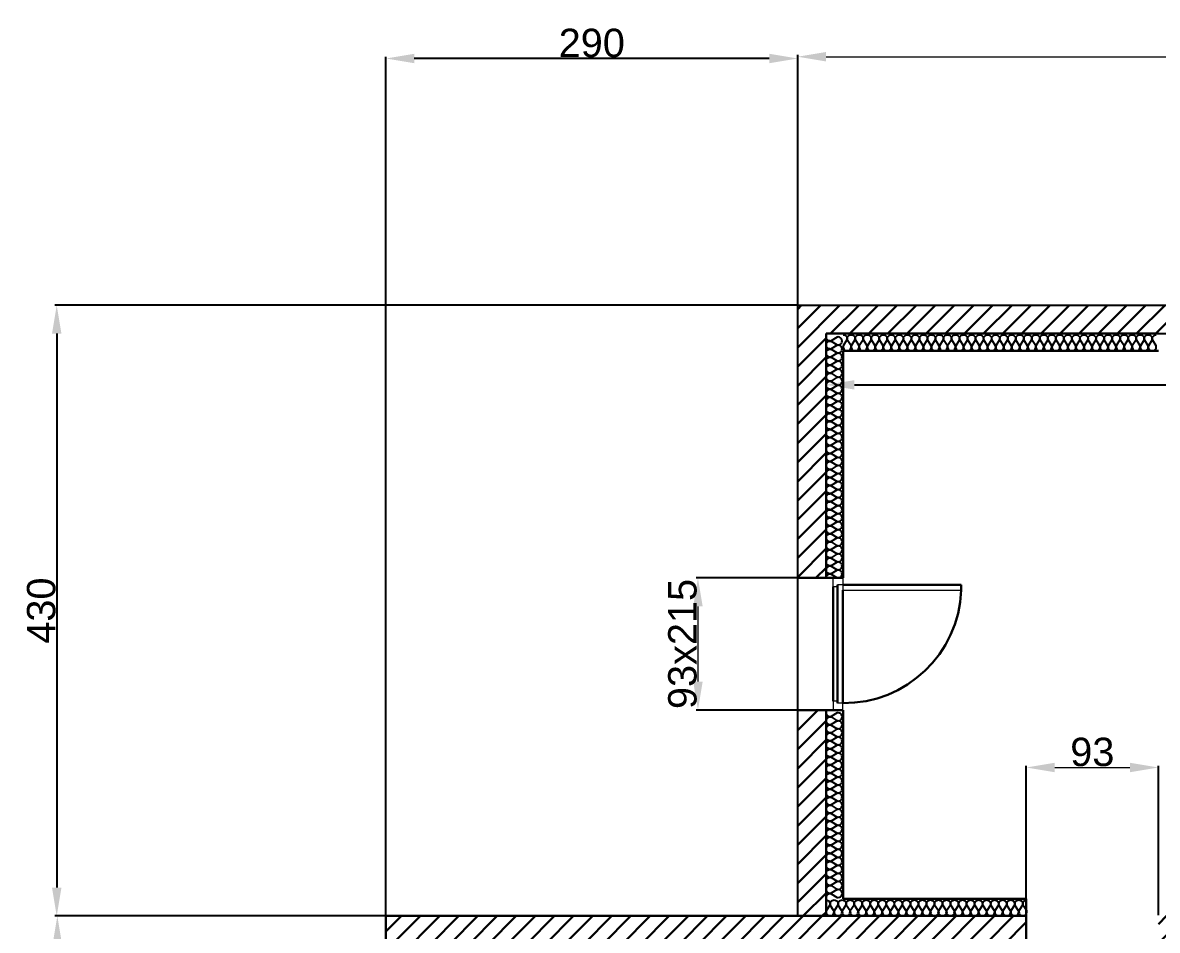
# Model space of a CAD drawing. Header units: millimetres. Extents: x -255 to 11976, y -437 to 3955.
# Drawn here: x -255 to 544, y 810 to 1449 of the extents above; entities that cross this region are included whole.
import ezdxf

# ---------------------------------------------------------------- set-up
doc = ezdxf.new("R2010")
doc.units = ezdxf.units.MM
doc.layers.add('Cotation', color=7, linetype='Continuous')
doc.layers.add('Isolation', color=6, linetype='Continuous')
doc.layers.add('MenuisExt', color=140, linetype='Continuous', lineweight=18)
doc.styles.get("Standard").update_dxf_attribs({"font": 'Arial.ttf'})
doc.dimstyles.new('ISO-25', dxfattribs={"dimtxt": 2.5, "dimasz": 2.5, "dimexe": 1.25, "dimexo": 0.625, "dimtad": 1, "dimtxsty": 'Standard', "dimcen": 2.5, "dimadec": 0, "dimazin": 0, "dimtfac": 1, "dimtmove": 0, "dimatfit": 3, "dimfxl": 1, "dimarcsym": 0})

# ---------------------------------------------------------------- blocks, each defined once
blk = doc.blocks.new('*D25')
at = {"layer": 'Cotation', "color": 0, "lineweight": -2, "transparency": 16777216}
for p, q in [((311.13, 1229.68), (311.13, 1193.01)), ((1121.13, 1229.68), (1121.13, 1193.01)), ((331.13, 1194.26), (1101.13, 1194.26))]:
    blk.add_line(p, q, dxfattribs=at)
at = {"layer": 'Cotation', "color": 0, "lineweight": 30, "transparency": 16777216}
for points in [[(331.13, 1197.59), (331.13, 1190.92), (311.13, 1194.26)], [(1101.13, 1197.59), (1101.13, 1190.92), (1121.13, 1194.26)]]:
    blk.add_solid(points, dxfattribs=at)
at = {"layer": 'Defpoints', "color": 0, "lineweight": 30, "transparency": 16777216}
for p in [(311.13, 1230.31), (1121.13, 1230.31), (1121.13, 1194.26)]:
    blk.add_point(p, dxfattribs=at)
at = {"layer": 'Cotation', "color": 0, "lineweight": 30, "transparency": 16777216, "insert": (716.13, 1205.09), "char_height": 20, "attachment_point": 5}
blk.add_mtext('810', dxfattribs=at)
blk = doc.blocks.new('*D26')
at = {"layer": 'Cotation', "color": 0, "lineweight": -2, "transparency": 16777216}
for p, q in [((290.51, 1250.31), (-231.93, 1250.31)), ((-230.68, 1230.31), (-230.68, 840.31)), ((290.51, 820.31), (-231.93, 820.31))]:
    blk.add_line(p, q, dxfattribs=at)
at = {"layer": 'Cotation', "color": 0, "lineweight": 30, "transparency": 16777216}
for points in [[(-234.02, 1230.31), (-227.35, 1230.31), (-230.68, 1250.31)], [(-234.02, 840.31), (-227.35, 840.31), (-230.68, 820.31)]]:
    blk.add_solid(points, dxfattribs=at)
at = {"layer": 'Defpoints', "color": 0, "lineweight": 30, "transparency": 16777216}
for p in [(291.13, 1250.31), (-230.68, 820.31), (291.13, 820.31)]:
    blk.add_point(p, dxfattribs=at)
at = {"layer": 'Cotation', "color": 0, "lineweight": 30, "transparency": 16777216, "insert": (-241.53, 1035.31), "char_height": 20, "attachment_point": 5, "rotation": 90}
blk.add_mtext('430', dxfattribs=at)
blk = doc.blocks.new('*D27')
at = {"layer": 'Cotation', "color": 0, "lineweight": -2, "transparency": 16777216}
for p, q in [((0.51, 820.31), (-231.52, 820.31)), ((-230.27, 800.31), (-230.27, 240.31)), ((0.51, 220.31), (-231.52, 220.31))]:
    blk.add_line(p, q, dxfattribs=at)
at = {"layer": 'Cotation', "color": 0, "lineweight": 30, "transparency": 16777216}
for points in [[(-233.6, 800.31), (-226.93, 800.31), (-230.27, 820.31)], [(-233.6, 240.31), (-226.93, 240.31), (-230.27, 220.31)]]:
    blk.add_solid(points, dxfattribs=at)
at = {"layer": 'Defpoints', "color": 0, "lineweight": 30, "transparency": 16777216}
for p in [(1.13, 820.31), (-230.27, 220.31), (1.13, 220.31)]:
    blk.add_point(p, dxfattribs=at)
at = {"layer": 'Cotation', "color": 0, "lineweight": 30, "transparency": 16777216, "insert": (-241.1, 520.31), "char_height": 20, "attachment_point": 5, "rotation": 90}
blk.add_mtext('600', dxfattribs=at)
blk = doc.blocks.new('*D29')
at = {"layer": 'Cotation', "color": 0, "lineweight": -2, "transparency": 16777216}
for p, q in [((1.13, 820.93), (1.13, 1425.29)), ((271.13, 1424.04), (21.13, 1424.04)), ((291.13, 820.93), (291.13, 1425.29))]:
    blk.add_line(p, q, dxfattribs=at)
at = {"layer": 'Cotation', "color": 0, "lineweight": 30, "transparency": 16777216}
for points in [[(21.13, 1427.38), (21.13, 1420.71), (1.13, 1424.04)], [(271.13, 1427.38), (271.13, 1420.71), (291.13, 1424.04)]]:
    blk.add_solid(points, dxfattribs=at)
at = {"layer": 'Defpoints', "color": 0, "lineweight": 30, "transparency": 16777216}
for p in [(1.13, 1424.04), (1.13, 820.31), (291.13, 820.31)]:
    blk.add_point(p, dxfattribs=at)
at = {"layer": 'Cotation', "color": 0, "lineweight": 30, "transparency": 16777216, "insert": (146.13, 1434.88), "char_height": 20, "attachment_point": 5}
blk.add_mtext('290', dxfattribs=at)
blk = doc.blocks.new('*D39')
at = {"layer": 'Cotation', "color": 0, "lineweight": -2, "transparency": 16777216}
for p, q in [((290.51, 1058.31), (219.65, 1058.31)), ((290.51, 965.31), (219.65, 965.31))]:
    blk.add_line(p, q, dxfattribs=at)
at = {"layer": 'Cotation', "color": 0, "lineweight": 9, "transparency": 16777216}
blk.add_line((220.9, 1038.31), (220.9, 985.31), dxfattribs=at)
at = {"layer": 'Cotation', "color": 0, "lineweight": 30, "transparency": 16777216}
for points in [[(217.56, 1038.31), (224.23, 1038.31), (220.9, 1058.31)], [(217.56, 985.31), (224.23, 985.31), (220.9, 965.31)]]:
    blk.add_solid(points, dxfattribs=at)
at = {"layer": 'Defpoints', "color": 0, "lineweight": 30, "transparency": 16777216}
for p in [(291.13, 1058.31), (220.9, 965.31), (291.13, 965.31)]:
    blk.add_point(p, dxfattribs=at)
at = {"layer": 'Cotation', "color": 0, "lineweight": 30, "transparency": 16777216, "insert": (210.05, 1011.81), "char_height": 20, "attachment_point": 5, "rotation": 90}
blk.add_mtext('93x215', dxfattribs=at)
blk = doc.blocks.new('*D40')
at = {"layer": 'Cotation', "color": 0, "lineweight": -2, "transparency": 16777216}
for p, q in [((452.13, 820.93), (452.13, 926.11)), ((545.13, 820.93), (545.13, 926.11))]:
    blk.add_line(p, q, dxfattribs=at)
at = {"layer": 'Cotation', "color": 0, "lineweight": 9, "transparency": 16777216}
blk.add_line((472.13, 924.86), (525.13, 924.86), dxfattribs=at)
at = {"layer": 'Cotation', "color": 0, "lineweight": 30, "transparency": 16777216}
for points in [[(472.13, 928.19), (472.13, 921.52), (452.13, 924.86)], [(525.13, 928.19), (525.13, 921.52), (545.13, 924.86)]]:
    blk.add_solid(points, dxfattribs=at)
at = {"layer": 'Defpoints', "color": 0, "lineweight": 30, "transparency": 16777216}
for p in [(545.13, 924.86), (452.13, 820.31), (545.13, 820.31)]:
    blk.add_point(p, dxfattribs=at)
at = {"layer": 'Cotation', "color": 0, "lineweight": 30, "transparency": 16777216, "insert": (498.63, 935.7), "char_height": 20, "attachment_point": 5}
blk.add_mtext('93', dxfattribs=at)
blk = doc.blocks.new('*D67')
at = {"layer": 'Cotation', "color": 0, "lineweight": -2, "transparency": 16777216}
for p, q in [((291.13, 1250.93), (291.13, 1426.54)), ((1141.13, 1250.93), (1141.13, 1426.54))]:
    blk.add_line(p, q, dxfattribs=at)
at = {"layer": 'Cotation', "color": 0, "lineweight": 9, "transparency": 16777216}
blk.add_line((311.13, 1425.29), (1121.13, 1425.29), dxfattribs=at)
at = {"layer": 'Cotation', "color": 0, "lineweight": 30, "transparency": 16777216}
for points in [[(311.13, 1428.63), (311.13, 1421.96), (291.13, 1425.29)], [(1121.13, 1428.63), (1121.13, 1421.96), (1141.13, 1425.29)]]:
    blk.add_solid(points, dxfattribs=at)
at = {"layer": 'Defpoints', "color": 0, "lineweight": 30, "transparency": 16777216}
for p in [(1141.13, 1425.29), (291.13, 1250.31), (1141.13, 1250.31)]:
    blk.add_point(p, dxfattribs=at)
at = {"layer": 'Cotation', "color": 0, "lineweight": 30, "transparency": 16777216, "insert": (716.13, 1436.13), "char_height": 20, "attachment_point": 5}
blk.add_mtext('850', dxfattribs=at)
blk = doc.blocks.new('*U95')
at = {"flags": 128}
for points in [[(0, 1, -0.505863), (0.239, 0.676), (0.009, 0.318, 1.322645), (0.491, 0.318), (0.261, 0.676, -0.505863), (0.5, 1)], [(0.5, 1, -0.505863), (0.739, 0.676), (0.509, 0.318, 1.322645), (0.991, 0.318), (0.761, 0.676, -0.505863), (1, 1)], [(1, 1, -0.505863), (1.239, 0.676), (1.009, 0.318, 1.322645), (1.491, 0.318), (1.261, 0.676, -0.505863), (1.5, 1)], [(1.5, 1, -0.505863), (1.739, 0.676), (1.509, 0.318, 1.322645), (1.991, 0.318), (1.761, 0.676, -0.505863), (2, 1)], [(2, 1, -0.505863), (2.239, 0.676), (2.009, 0.318, 1.322645), (2.491, 0.318), (2.261, 0.676, -0.505863), (2.5, 1)], [(2.5, 1, -0.505863), (2.739, 0.676), (2.509, 0.318, 1.322645), (2.991, 0.318), (2.761, 0.676, -0.505863), (3, 1)], [(3, 1, -0.505863), (3.239, 0.676), (3.009, 0.318, 1.322645), (3.491, 0.318), (3.261, 0.676, -0.505863), (3.5, 1)], [(3.5, 1, -0.505863), (3.739, 0.676), (3.509, 0.318, 1.322645), (3.991, 0.318), (3.761, 0.676, -0.505863), (4, 1)], [(4, 1, -0.505863), (4.239, 0.676), (4.009, 0.318, 1.322645), (4.491, 0.318), (4.261, 0.676, -0.505863), (4.5, 1)], [(4.5, 1, -0.505863), (4.739, 0.676), (4.509, 0.318, 1.322645), (4.991, 0.318), (4.761, 0.676, -0.505863), (5, 1)], [(5, 1, -0.505863), (5.239, 0.676), (5.009, 0.318, 1.322645), (5.491, 0.318), (5.261, 0.676, -0.505863), (5.5, 1)], [(5.5, 1, -0.505863), (5.739, 0.676), (5.509, 0.318, 1.322645), (5.991, 0.318), (5.761, 0.676, -0.505863), (6, 1)], [(6, 1, -0.505863), (6.239, 0.676), (6.009, 0.318, 1.322645), (6.491, 0.318), (6.261, 0.676, -0.505863), (6.5, 1)], [(6.5, 1, -0.505863), (6.739, 0.676), (6.509, 0.318, 1.322645), (6.991, 0.318), (6.761, 0.676, -0.505863), (7, 1)], [(7, 1, -0.505863), (7.239, 0.676), (7.009, 0.318, 1.322645), (7.491, 0.318), (7.261, 0.676, -0.505863), (7.5, 1)], [(7.5, 1, -0.505863), (7.739, 0.676), (7.509, 0.318, 1.322645), (7.991, 0.318), (7.761, 0.676, -0.505863), (8, 1)], [(8, 1, -0.505863), (8.239, 0.676), (8.009, 0.318, 1.322645), (8.491, 0.318), (8.261, 0.676, -0.505863), (8.5, 1)], [(8.5, 1, -0.505863), (8.739, 0.676), (8.509, 0.318, 1.322645), (8.991, 0.318), (8.761, 0.676, -0.505863), (9, 1)], [(9, 1, -0.505863), (9.239, 0.676), (9.009, 0.318, 1.322645), (9.491, 0.318), (9.261, 0.676, -0.505863), (9.5, 1)], [(9.5, 1, -0.505863), (9.739, 0.676), (9.509, 0.318, 1.322645), (9.991, 0.318), (9.761, 0.676, -0.505863), (10, 1)], [(10, 1, -0.505863), (10.239, 0.676), (10.009, 0.318, 1.322645), (10.491, 0.318), (10.261, 0.676, -0.505863), (10.5, 1)], [(10.5, 1, -0.505863), (10.739, 0.676), (10.509, 0.318, 1.322645), (10.991, 0.318), (10.761, 0.676, -0.505863), (11, 1)], [(11, 1, -0.505863), (11.239, 0.676), (11.009, 0.318, 1.322645), (11.491, 0.318), (11.261, 0.676, -0.505863), (11.5, 1)], [(11.5, 1, -0.505863), (11.739, 0.676), (11.509, 0.318, 1.322645), (11.991, 0.318), (11.761, 0.676, -0.505863), (12, 1)], [(12, 1, -0.505863), (12.239, 0.676), (12.009, 0.318, 1.322645), (12.491, 0.318), (12.261, 0.676, -0.505863), (12.5, 1)]]:
    blk.add_lwpolyline(points, format="xyb", dxfattribs=at)
blk = doc.blocks.new('*U96')
at = {"flags": 128}
for points in [[(0, 1, -0.505863), (0.239, 0.676), (0.009, 0.318, 1.322645), (0.491, 0.318), (0.261, 0.676, -0.505863), (0.5, 1)], [(0.5, 1, -0.505863), (0.739, 0.676), (0.509, 0.318, 1.322645), (0.991, 0.318), (0.761, 0.676, -0.505863), (1, 1)], [(1, 1, -0.505863), (1.239, 0.676), (1.009, 0.318, 1.322645), (1.491, 0.318), (1.261, 0.676, -0.505863), (1.5, 1)], [(1.5, 1, -0.505863), (1.739, 0.676), (1.509, 0.318, 1.322645), (1.991, 0.318), (1.761, 0.676, -0.505863), (2, 1)], [(2, 1, -0.505863), (2.239, 0.676), (2.009, 0.318, 1.322645), (2.491, 0.318), (2.261, 0.676, -0.505863), (2.5, 1)], [(2.5, 1, -0.505863), (2.739, 0.676), (2.509, 0.318, 1.322645), (2.991, 0.318), (2.761, 0.676, -0.505863), (3, 1)], [(3, 1, -0.505863), (3.239, 0.676), (3.009, 0.318, 1.322645), (3.491, 0.318), (3.261, 0.676, -0.505863), (3.5, 1)], [(3.5, 1, -0.505863), (3.739, 0.676), (3.509, 0.318, 1.322645), (3.991, 0.318), (3.761, 0.676, -0.505863), (4, 1)], [(4, 1, -0.505863), (4.239, 0.676), (4.009, 0.318, 1.322645), (4.491, 0.318), (4.261, 0.676, -0.505863), (4.5, 1)], [(4.5, 1, -0.505863), (4.739, 0.676), (4.509, 0.318, 1.322645), (4.991, 0.318), (4.761, 0.676, -0.505863), (5, 1)], [(5, 1, -0.505863), (5.239, 0.676), (5.009, 0.318, 1.322645), (5.491, 0.318), (5.261, 0.676, -0.505863), (5.5, 1)], [(5.5, 1, -0.505863), (5.739, 0.676), (5.509, 0.318, 1.322645), (5.991, 0.318), (5.761, 0.676, -0.505863), (6, 1)], [(6, 1, -0.505863), (6.239, 0.676), (6.009, 0.318, 1.322645), (6.491, 0.318), (6.261, 0.676, -0.505863), (6.5, 1)], [(6.5, 1, -0.505863), (6.739, 0.676), (6.509, 0.318, 1.322645), (6.991, 0.318), (6.761, 0.676, -0.505863), (7, 1)], [(7, 1, -0.505863), (7.239, 0.676), (7.009, 0.318, 1.322645), (7.491, 0.318), (7.261, 0.676, -0.505863), (7.5, 1)], [(7.5, 1, -0.505863), (7.739, 0.676), (7.509, 0.318, 1.322645), (7.991, 0.318), (7.761, 0.676, -0.505863), (8, 1)], [(8, 1, -0.505863), (8.239, 0.676), (8.009, 0.318, 1.322645), (8.491, 0.318), (8.261, 0.676, -0.505863), (8.5, 1)], [(8.5, 1, -0.505863), (8.739, 0.676), (8.509, 0.318, 1.322645), (8.991, 0.318), (8.761, 0.676, -0.505863), (9, 1)], [(9, 1, -0.505863), (9.239, 0.676), (9.009, 0.318, 1.322645), (9.491, 0.318), (9.261, 0.676, -0.505863), (9.5, 1)], [(9.5, 1, -0.505863), (9.739, 0.676), (9.509, 0.318, 1.322645), (9.991, 0.318), (9.761, 0.676, -0.505863), (10, 1)], [(10, 1, -0.505863), (10.239, 0.676), (10.009, 0.318, 1.322645), (10.491, 0.318), (10.261, 0.676, -0.505863), (10.5, 1)], [(10.5, 1, -0.505863), (10.739, 0.676), (10.509, 0.318, 1.322645), (10.991, 0.318), (10.761, 0.676, -0.505863), (11, 1)], [(11, 1, -0.505863), (11.239, 0.676), (11.009, 0.318, 1.322645), (11.491, 0.318), (11.261, 0.676, -0.505863), (11.5, 1)], [(11.5, 1, -0.505863), (11.739, 0.676), (11.509, 0.318, 1.322645), (11.991, 0.318), (11.761, 0.676, -0.505863), (12, 1)], [(12, 1, -0.505863), (12.239, 0.676), (12.009, 0.318, 1.322645), (12.491, 0.318), (12.261, 0.676, -0.505863), (12.5, 1)], [(12.5, 1, -0.505863), (12.739, 0.676), (12.509, 0.318, 1.322645), (12.991, 0.318), (12.761, 0.676, -0.505863), (13, 1)], [(13, 1, -0.505863), (13.239, 0.676), (13.009, 0.318, 1.322645), (13.491, 0.318), (13.261, 0.676, -0.505863), (13.5, 1)], [(13.5, 1, -0.505863), (13.739, 0.676), (13.509, 0.318, 1.322645), (13.991, 0.318), (13.761, 0.676, -0.505863), (14, 1)], [(14, 1, -0.505863), (14.239, 0.676), (14.009, 0.318, 1.322645), (14.491, 0.318), (14.261, 0.676, -0.505863), (14.5, 1)], [(14.5, 1, -0.505863), (14.739, 0.676), (14.509, 0.318, 1.322645), (14.991, 0.318), (14.761, 0.676, -0.505863), (15, 1)], [(15, 1, -0.505863), (15.239, 0.676), (15.009, 0.318, 1.322645), (15.491, 0.318), (15.261, 0.676, -0.505863), (15.5, 1)], [(15.5, 1, -0.505863), (15.739, 0.676), (15.509, 0.318, 1.322645), (15.991, 0.318), (15.761, 0.676, -0.505863), (16, 1)], [(16, 1, -0.505863), (16.239, 0.676), (16.009, 0.318, 1.322645), (16.491, 0.318), (16.261, 0.676, -0.505863), (16.5, 1)], [(16.5, 1, -0.505863), (16.739, 0.676), (16.509, 0.318, 1.322645), (16.991, 0.318), (16.761, 0.676, -0.505863), (17, 1)], [(17, 1, -0.505863), (17.239, 0.676), (17.009, 0.318, 1.322645), (17.491, 0.318), (17.261, 0.676, -0.505863), (17.5, 1)], [(17.5, 1, -0.505863), (17.739, 0.676), (17.509, 0.318, 1.322645), (17.991, 0.318), (17.761, 0.676, -0.505863), (18, 1)], [(18, 1, -0.505863), (18.239, 0.676), (18.009, 0.318, 1.322645), (18.491, 0.318), (18.261, 0.676, -0.505863), (18.5, 1)], [(18.5, 1, -0.505863), (18.739, 0.676), (18.509, 0.318, 1.322645), (18.991, 0.318), (18.761, 0.676, -0.505863), (19, 1)], [(19, 1, -0.505863), (19.239, 0.676), (19.009, 0.318, 1.322645), (19.491, 0.318), (19.261, 0.676, -0.505863), (19.5, 1)]]:
    blk.add_lwpolyline(points, format="xyb", dxfattribs=at)
blk = doc.blocks.new('*U97')
at = {"flags": 128}
for points in [[(0, 1, -0.505863), (0.239, 0.676), (0.009, 0.318, 1.322645), (0.491, 0.318), (0.261, 0.676, -0.505863), (0.5, 1)], [(0.5, 1, -0.505863), (0.739, 0.676), (0.509, 0.318, 1.322645), (0.991, 0.318), (0.761, 0.676, -0.505863), (1, 1)], [(1, 1, -0.505863), (1.239, 0.676), (1.009, 0.318, 1.322645), (1.491, 0.318), (1.261, 0.676, -0.505863), (1.5, 1)], [(1.5, 1, -0.505863), (1.739, 0.676), (1.509, 0.318, 1.322645), (1.991, 0.318), (1.761, 0.676, -0.505863), (2, 1)], [(2, 1, -0.505863), (2.239, 0.676), (2.009, 0.318, 1.322645), (2.491, 0.318), (2.261, 0.676, -0.505863), (2.5, 1)], [(2.5, 1, -0.505863), (2.739, 0.676), (2.509, 0.318, 1.322645), (2.991, 0.318), (2.761, 0.676, -0.505863), (3, 1)], [(3, 1, -0.505863), (3.239, 0.676), (3.009, 0.318, 1.322645), (3.491, 0.318), (3.261, 0.676, -0.505863), (3.5, 1)], [(3.5, 1, -0.505863), (3.739, 0.676), (3.509, 0.318, 1.322645), (3.991, 0.318), (3.761, 0.676, -0.505863), (4, 1)], [(4, 1, -0.505863), (4.239, 0.676), (4.009, 0.318, 1.322645), (4.491, 0.318), (4.261, 0.676, -0.505863), (4.5, 1)], [(4.5, 1, -0.505863), (4.739, 0.676), (4.509, 0.318, 1.322645), (4.991, 0.318), (4.761, 0.676, -0.505863), (5, 1)], [(5, 1, -0.505863), (5.239, 0.676), (5.009, 0.318, 1.322645), (5.491, 0.318), (5.261, 0.676, -0.505863), (5.5, 1)], [(5.5, 1, -0.505863), (5.739, 0.676), (5.509, 0.318, 1.322645), (5.991, 0.318), (5.761, 0.676, -0.505863), (6, 1)], [(6, 1, -0.505863), (6.239, 0.676), (6.009, 0.318, 1.322645), (6.491, 0.318), (6.261, 0.676, -0.505863), (6.5, 1)], [(6.5, 1, -0.505863), (6.739, 0.676), (6.509, 0.318, 1.322645), (6.991, 0.318), (6.761, 0.676, -0.505863), (7, 1)], [(7, 1, -0.505863), (7.239, 0.676), (7.009, 0.318, 1.322645), (7.491, 0.318), (7.261, 0.676, -0.505863), (7.5, 1)], [(7.5, 1, -0.505863), (7.739, 0.676), (7.509, 0.318, 1.322645), (7.991, 0.318), (7.761, 0.676, -0.505863), (8, 1)], [(8, 1, -0.505863), (8.239, 0.676), (8.009, 0.318, 1.322645), (8.491, 0.318), (8.261, 0.676, -0.505863), (8.5, 1)], [(8.5, 1, -0.505863), (8.739, 0.676), (8.509, 0.318, 1.322645), (8.991, 0.318), (8.761, 0.676, -0.505863), (9, 1)], [(9, 1, -0.505863), (9.239, 0.676), (9.009, 0.318, 1.322645), (9.491, 0.318), (9.261, 0.676, -0.505863), (9.5, 1)], [(9.5, 1, -0.505863), (9.739, 0.676), (9.509, 0.318, 1.322645), (9.991, 0.318), (9.761, 0.676, -0.505863), (10, 1)], [(10, 1, -0.505863), (10.239, 0.676), (10.009, 0.318, 1.322645), (10.491, 0.318), (10.261, 0.676, -0.505863), (10.5, 1)], [(10.5, 1, -0.505863), (10.739, 0.676), (10.509, 0.318, 1.322645), (10.991, 0.318), (10.761, 0.676, -0.505863), (11, 1)], [(11, 1, -0.505863), (11.239, 0.676), (11.009, 0.318, 1.322645), (11.491, 0.318), (11.261, 0.676, -0.505863), (11.5, 1)]]:
    blk.add_lwpolyline(points, format="xyb", dxfattribs=at)
blk = doc.blocks.new('*U98')
at = {"flags": 128}
for points in [[(0, 1, -0.505863), (0.239, 0.676), (0.009, 0.318, 1.322645), (0.491, 0.318), (0.261, 0.676, -0.505863), (0.5, 1)], [(0.5, 1, -0.505863), (0.739, 0.676), (0.509, 0.318, 1.322645), (0.991, 0.318), (0.761, 0.676, -0.505863), (1, 1)], [(1, 1, -0.505863), (1.239, 0.676), (1.009, 0.318, 1.322645), (1.491, 0.318), (1.261, 0.676, -0.505863), (1.5, 1)], [(1.5, 1, -0.505863), (1.739, 0.676), (1.509, 0.318, 1.322645), (1.991, 0.318), (1.761, 0.676, -0.505863), (2, 1)], [(2, 1, -0.505863), (2.239, 0.676), (2.009, 0.318, 1.322645), (2.491, 0.318), (2.261, 0.676, -0.505863), (2.5, 1)], [(2.5, 1, -0.505863), (2.739, 0.676), (2.509, 0.318, 1.322645), (2.991, 0.318), (2.761, 0.676, -0.505863), (3, 1)], [(3, 1, -0.505863), (3.239, 0.676), (3.009, 0.318, 1.322645), (3.491, 0.318), (3.261, 0.676, -0.505863), (3.5, 1)], [(3.5, 1, -0.505863), (3.739, 0.676), (3.509, 0.318, 1.322645), (3.991, 0.318), (3.761, 0.676, -0.505863), (4, 1)], [(4, 1, -0.505863), (4.239, 0.676), (4.009, 0.318, 1.322645), (4.491, 0.318), (4.261, 0.676, -0.505863), (4.5, 1)], [(4.5, 1, -0.505863), (4.739, 0.676), (4.509, 0.318, 1.322645), (4.991, 0.318), (4.761, 0.676, -0.505863), (5, 1)], [(5, 1, -0.505863), (5.239, 0.676), (5.009, 0.318, 1.322645), (5.491, 0.318), (5.261, 0.676, -0.505863), (5.5, 1)], [(5.5, 1, -0.505863), (5.739, 0.676), (5.509, 0.318, 1.322645), (5.991, 0.318), (5.761, 0.676, -0.505863), (6, 1)], [(6, 1, -0.505863), (6.239, 0.676), (6.009, 0.318, 1.322645), (6.491, 0.318), (6.261, 0.676, -0.505863), (6.5, 1)], [(6.5, 1, -0.505863), (6.739, 0.676), (6.509, 0.318, 1.322645), (6.991, 0.318), (6.761, 0.676, -0.505863), (7, 1)], [(7, 1, -0.505863), (7.239, 0.676), (7.009, 0.318, 1.322645), (7.491, 0.318), (7.261, 0.676, -0.505863), (7.5, 1)], [(7.5, 1, -0.505863), (7.739, 0.676), (7.509, 0.318, 1.322645), (7.991, 0.318), (7.761, 0.676, -0.505863), (8, 1)], [(8, 1, -0.505863), (8.239, 0.676), (8.009, 0.318, 1.322645), (8.491, 0.318), (8.261, 0.676, -0.505863), (8.5, 1)], [(8.5, 1, -0.505863), (8.739, 0.676), (8.509, 0.318, 1.322645), (8.991, 0.318), (8.761, 0.676, -0.505863), (9, 1)], [(9, 1, -0.505863), (9.239, 0.676), (9.009, 0.318, 1.322645), (9.491, 0.318), (9.261, 0.676, -0.505863), (9.5, 1)], [(9.5, 1, -0.505863), (9.739, 0.676), (9.509, 0.318, 1.322645), (9.991, 0.318), (9.761, 0.676, -0.505863), (10, 1)], [(10, 1, -0.505863), (10.239, 0.676), (10.009, 0.318, 1.322645), (10.491, 0.318), (10.261, 0.676, -0.505863), (10.5, 1)], [(10.5, 1, -0.505863), (10.739, 0.676), (10.509, 0.318, 1.322645), (10.991, 0.318), (10.761, 0.676, -0.505863), (11, 1)], [(11, 1, -0.505863), (11.239, 0.676), (11.009, 0.318, 1.322645), (11.491, 0.318), (11.261, 0.676, -0.505863), (11.5, 1)], [(11.5, 1, -0.505863), (11.739, 0.676), (11.509, 0.318, 1.322645), (11.991, 0.318), (11.761, 0.676, -0.505863), (12, 1)], [(12, 1, -0.505863), (12.239, 0.676), (12.009, 0.318, 1.322645), (12.491, 0.318), (12.261, 0.676, -0.505863), (12.5, 1)], [(12.5, 1, -0.505863), (12.739, 0.676), (12.509, 0.318, 1.322645), (12.991, 0.318), (12.761, 0.676, -0.505863), (13, 1)], [(13, 1, -0.505863), (13.239, 0.676), (13.009, 0.318, 1.322645), (13.491, 0.318), (13.261, 0.676, -0.505863), (13.5, 1)], [(13.5, 1, -0.505863), (13.739, 0.676), (13.509, 0.318, 1.322645), (13.991, 0.318), (13.761, 0.676, -0.505863), (14, 1)], [(14, 1, -0.505863), (14.239, 0.676), (14.009, 0.318, 1.322645), (14.491, 0.318), (14.261, 0.676, -0.505863), (14.5, 1)], [(14.5, 1, -0.505863), (14.739, 0.676), (14.509, 0.318, 1.322645), (14.991, 0.318), (14.761, 0.676, -0.505863), (15, 1)]]:
    blk.add_lwpolyline(points, format="xyb", dxfattribs=at)

msp = doc.modelspace()

# ---------------------------------------------------------------- hatches: boundary and pattern name
at = {"lineweight": 30, "transparency": 33554687}
h = msp.add_hatch(dxfattribs=at)
h.set_pattern_fill('ANSI31', color=256, scale=3)
h.paths.add_polyline_path([(311.135, 965.308), (291.135, 965.308), (291.135, 820.308), (311.135, 820.308)])
h.paths.add_polyline_path([(311.135, 1230.308), (1121.135, 1230.308), (1121.135, 1154.471), (1121.205, 1154.373), (1121.253, 1154.308), (1141.135, 1154.308), (1141.135, 1250.308), (291.135, 1250.308), (291.135, 1058.308), (304.189, 1058.308), (304.189, 1058.328), (311.135, 1058.328)])
h = msp.add_hatch(dxfattribs=at)
h.set_pattern_fill('ANSI31', color=256, scale=3)
h.paths.add_polyline_path([(291.135, 820.308), (1.135, 820.308), (1.135, 726.308), (21.135, 726.308), (21.135, 800.308), (1231.135, 800.137), (1231.135, 820.308), (1181.135, 820.308), (1091.135, 820.308), (545.135, 820.308), (545.135, 800.104), (452.135, 800.308), (452.135, 820.308)])
h.paths.add_polyline_path([(1.135, 444.308), (21.135, 444.308), (21.135, 596.308), (1.135, 596.308)])
h.paths.add_polyline_path([(21.135, 240.308), (21.135, 314.308), (1.135, 314.308), (1.135, 300.308), (1.135, 220.308), (86.135, 220.308), (86.135, 240.308)])
h.paths.add_polyline_path([(351.135, 220.308), (351.135, 0.308), (445.135, 0.308), (445.135, 20.308), (371.135, 20.308), (371.135, 220.308), (371.135, 240.308), (266.135, 240.308), (266.135, 220.308)])
h.paths.add_polyline_path([(845.135, 20.308), (845.135, 0.308), (955.135, 0.308), (955.135, 20.308)])
h.paths.add_polyline_path([(1061.135, 20.308), (1061.135, 0.308), (1141.135, 0.308), (1141.135, 75.308), (1121.135, 75.308), (1121.135, 20.308)])
h.paths.add_polyline_path([(1121.135, 145.308), (1141.135, 145.308), (1141.135, 220.308), (1226.135, 220.308), (1226.135, 240.308), (1121.135, 240.308)])
h.paths.add_polyline_path([(1491.135, 220.308), (1491.135, 820.308), (1301.135, 820.308), (1301.135, 800.308), (1471.135, 800.308), (1471.135, 240.308), (1406.135, 240.308), (1406.135, 220.308)])

# ---------------------------------------------------------------- linework, layer by layer
for p, q in [((291.135, 1058.308), (291.135, 1250.308)), ((291.135, 1250.308), (1141.135, 1250.308)), ((311.135, 1058.308), (311.135, 1230.308)), ((311.135, 1230.308), (1121.135, 1230.308)), ((291.135, 820.308), (291.135, 965.308)), ((311.135, 820.308), (311.135, 965.308)), ((1.135, 820.308), (291.135, 820.308)), ((291.135, 820.308), (452.135, 820.308))]:
    msp.add_line(p, q)
at = {"lineweight": 30}
for p, q in [((291.135, 1058.308), (311.135, 1058.308)), ((291.135, 965.308), (311.135, 965.308)), ((1.135, 726.308), (1.135, 820.308)), ((291.135, 820.308), (311.135, 820.308)), ((452.135, 786.308), (452.135, 820.308))]:
    msp.add_line(p, q, dxfattribs=at)
at = {"layer": 'Isolation', "lineweight": 30}
for p, q in [((311.135, 1058.308), (311.135, 1230.308)), ((311.135, 1230.308), (545.135, 1230.308)), ((545.135, 1218.308), (323.135, 1218.308)), ((323.135, 1218.308), (323.135, 1058.328)), ((323.135, 1058.328), (311.135, 1058.308)), ((323.135, 965.328), (311.135, 965.308)), ((311.135, 965.308), (311.135, 820.308)), ((323.135, 832.308), (323.135, 965.328)), ((452.135, 832.308), (323.135, 832.308)), ((452.135, 820.308), (452.135, 832.308)), ((311.135, 820.308), (452.135, 820.308))]:
    msp.add_line(p, q, dxfattribs=at)
at = {"layer": 'MenuisExt'}
for p, q in [((316.189, 1052.023), (316.189, 1058.328)), ((316.189, 1058.328), (322.979, 1058.328)), ((322.979, 1058.328), (322.979, 1053.478)), ((319.099, 1052.023), (316.189, 1052.023)), ((322.979, 1053.478), (319.099, 1053.478)), ((319.099, 1053.478), (319.099, 1052.023)), ((322.979, 1053.478), (322.979, 1049.598)), ((403.489, 1053.478), (322.979, 1053.478)), ((322.979, 1049.598), (406.279, 1049.598)), ((319.099, 971.633), (316.189, 971.633)), ((316.189, 971.633), (316.189, 965.328)), ((319.099, 970.178), (319.099, 971.633)), ((322.979, 970.178), (319.099, 970.178)), ((322.979, 965.328), (322.979, 970.178)), ((316.189, 965.328), (322.979, 965.328))]:
    msp.add_line(p, q, dxfattribs=at)
at = {"layer": 'MenuisExt', "lineweight": 30}
for p, q in [((316.189, 1052.023), (316.189, 971.633)), ((319.099, 1053.478), (319.099, 970.178)), ((322.979, 1053.478), (406.279, 1053.478)), ((322.979, 1049.598), (322.979, 970.178)), ((406.279, 1053.478), (406.279, 1049.598))]:
    msp.add_line(p, q, dxfattribs=at)
msp.add_arc((323.785, 1052.728), 82.553, 269.440699, 357.827424, dxfattribs=at)

# ---------------------------------------------------------------- block references
at = {"layer": 'Isolation', "lineweight": 30, "xscale": 11.30975603551797, "yscale": 11.30975603551797, "zscale": 11.30975603551797, "rotation": 90}
for name, p in [('*U98', (322.444, 1058.308)), ('*U97', (322.444, 833.308))]:
    msp.add_blockref(name, p, dxfattribs=at)
at = {"layer": 'Isolation', "lineweight": 30, "xscale": 11.30975603551797, "yscale": 11.30975603551797, "zscale": 11.30975603551797}
for name, p in [('*U96', (323.135, 1218.248)), ('*U95', (311.135, 820.308))]:
    msp.add_blockref(name, p, dxfattribs=at)

# ---------------------------------------------------------------- dimensions: what is measured, and where the dimension line sits
at = {"layer": 'Cotation', "lineweight": 30}
for base, p1, p2, override, picture, middle in [((1.135, 1424.043), (291.135, 820.308), (1.135, 820.308), {"dimtxt": 20, "dimasz": 20}, '*D29', (146.135, 1434.879)), ((1141.135, 1425.293), (291.135, 1250.308), (1141.135, 1250.308), {"dimtxt": 20, "dimasz": 20, "dimlwd": 9}, '*D67', (716.135, 1436.129)), ((1121.135, 1194.255), (311.135, 1230.308), (1121.135, 1230.308), {"dimtxt": 20, "dimasz": 20}, '*D25', (716.135, 1205.092)), ((545.135, 924.856), (452.135, 820.308), (545.135, 820.308), {"dimtxt": 20, "dimasz": 20, "dimlwd": 9}, '*D40', (498.635, 935.699))]:
    dim = msp.add_linear_dim(base=base, p1=p1, p2=p2, dimstyle='ISO-25', override=override, dxfattribs=at)
    dim.commit()
    dim.dimension.update_dxf_attribs({"geometry": picture, "text_midpoint": middle})
for base, p1, p2, picture, middle in [((-230.685, 820.308), (291.135, 1250.308), (291.135, 820.308), '*D26', (-241.528, 1035.308)), ((-230.268, 220.308), (1.135, 820.308), (1.135, 220.308), '*D27', (-241.104, 520.308))]:
    dim = msp.add_linear_dim(base=base, p1=p1, p2=p2, angle=90, dimstyle='ISO-25', override={"dimtxt": 20, "dimasz": 20}, dxfattribs=at)
    dim.commit()
    dim.dimension.update_dxf_attribs({"geometry": picture, "text_midpoint": middle})
dim = msp.add_linear_dim(base=(220.898, 965.308), p1=(291.135, 1058.308), p2=(291.135, 965.308), angle=90, text='<>x215', dimstyle='ISO-25', override={"dimtxt": 20, "dimasz": 20, "dimlwd": 9}, dxfattribs=at)
dim.commit()
dim.dimension.update_dxf_attribs({"geometry": '*D39', "text_midpoint": (210.054, 1011.808)})

doc.saveas('drawing.dxf')
